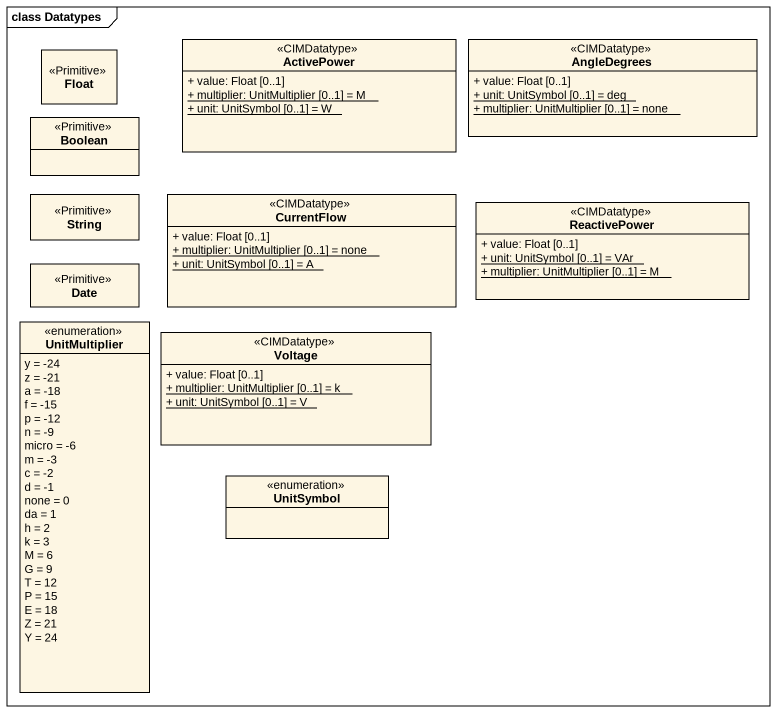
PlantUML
@startuml
mainframe class Datatypes
hide circle
hide empty members
skinparam classAttributeIconSize 0
class Float <<Primitive>>
class ActivePower <<CIMDatatype>> {
  + value: Float [0..1]
  {static} + multiplier: UnitMultiplier [0..1] = M
  {static} + unit: UnitSymbol [0..1] = W
}
class AngleDegrees <<CIMDatatype>> {
  + value: Float [0..1]
  {static} + unit: UnitSymbol [0..1] = deg
  {static} + multiplier: UnitMultiplier [0..1] = none
}
class Boolean <<Primitive>>
class String <<Primitive>>
class CurrentFlow <<CIMDatatype>> {
  + value: Float [0..1]
  {static} + multiplier: UnitMultiplier [0..1] = none
  {static} + unit: UnitSymbol [0..1] = A
}
class ReactivePower <<CIMDatatype>> {
  + value: Float [0..1]
  {static} + unit: UnitSymbol [0..1] = VAr
  {static} + multiplier: UnitMultiplier [0..1] = M
}
class Date <<Primitive>>
enum UnitMultiplier {
  y = -24
  z = -21
  a = -18
  f = -15
  p = -12
  n = -9
  micro = -6
  m = -3
  c = -2
  d = -1
  none = 0
  da = 1
  h = 2
  k = 3
  M = 6
  G = 9
  T = 12
  P = 15
  E = 18
  Z = 21
  Y = 24
}
class Voltage <<CIMDatatype>> {
  + value: Float [0..1]
  {static} + multiplier: UnitMultiplier [0..1] = k
  {static} + unit: UnitSymbol [0..1] = V
}
enum UnitSymbol
@enduml
